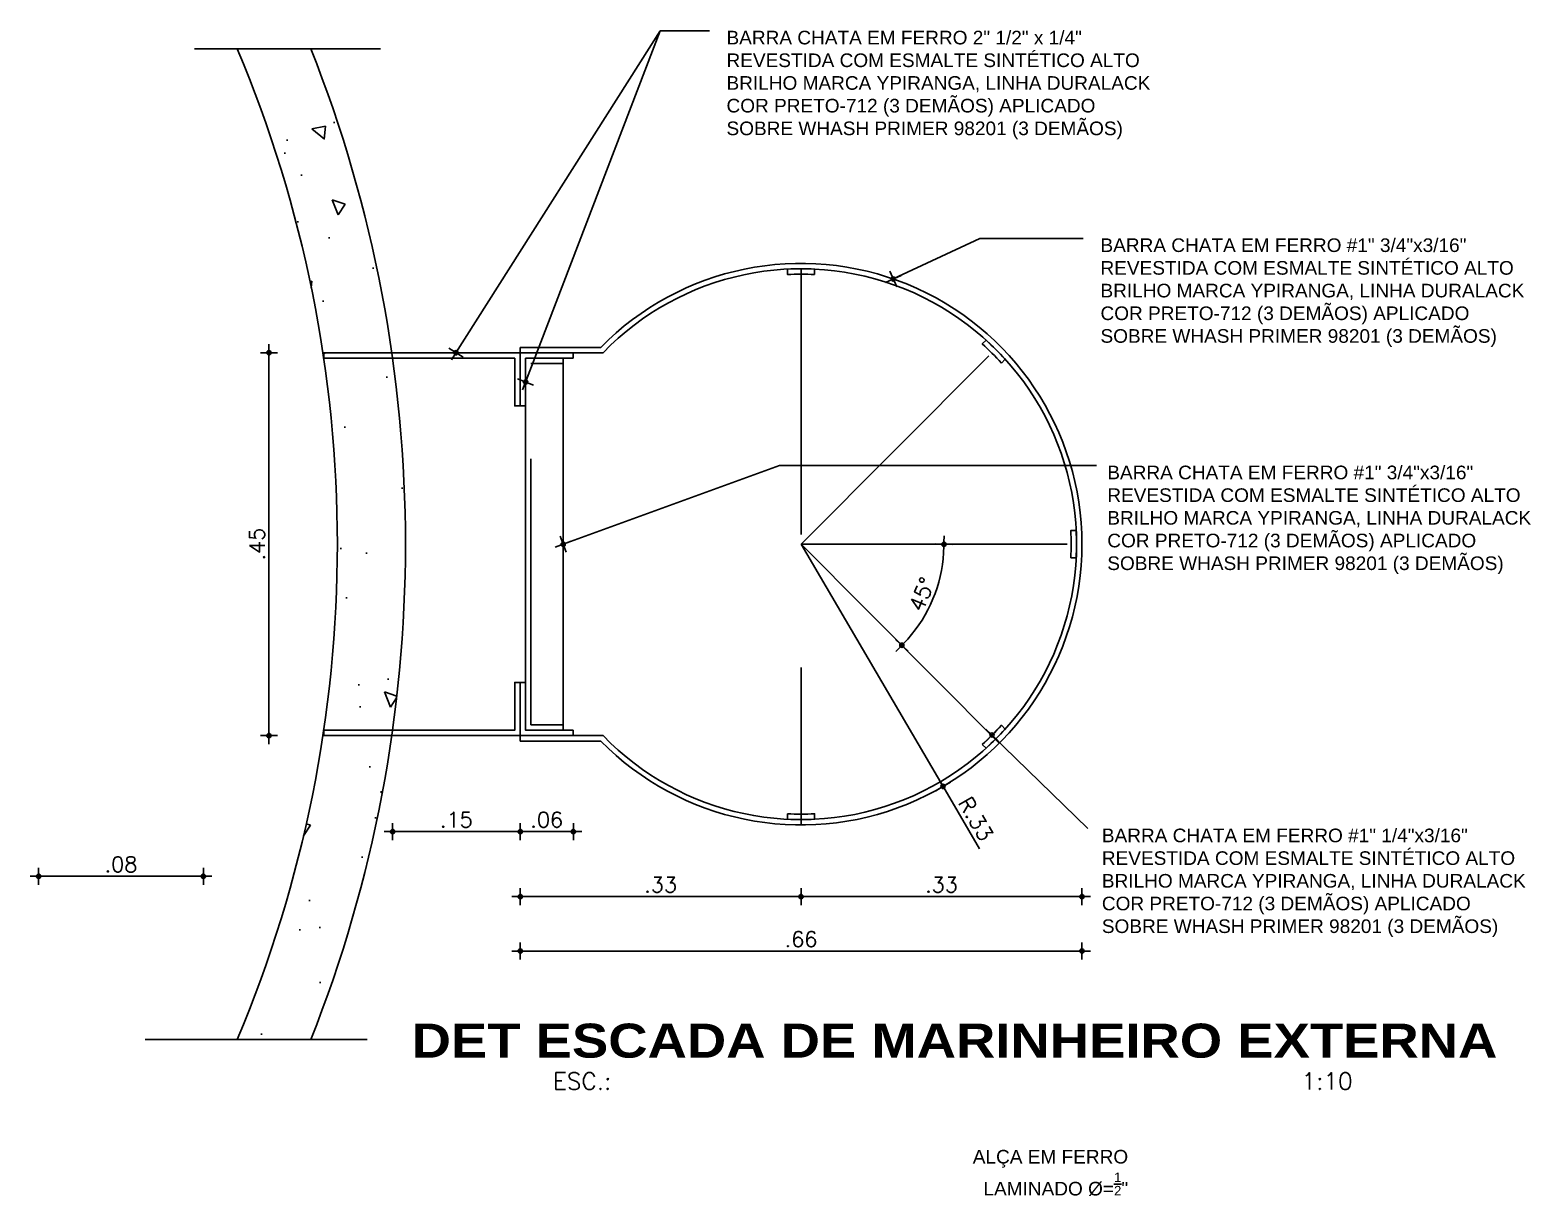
# Model space of a CAD drawing. Header units: millimetres. Extents: x 490 to 675, y -160 to -87.
# Drawn here: x 544.087 to 545.85, y -93.179 to -91.809 of the extents above; entities that cross this region are included whole.
import ezdxf
from ezdxf.enums import TextEntityAlignment as Align

# ---------------------------------------------------------------- set-up
doc = ezdxf.new("R2010")
doc.units = ezdxf.units.MM
doc.header["$LTSCALE"] = 2.5
for name, pattern in [('CENTER2', [1.125, 0.75, -0.125, 0.125, -0.125]), ('DASHED2', [0.375, 0.25, -0.125]), ('HIDDEN2', [0.1875, 0.125, -0.0625])]:
    doc.linetypes.add(name, pattern=pattern)
for name, color, linetype in [('AN_ESPECS', 7, 'Continuous'), ('AN_INDICAÇÃO', 2, 'Continuous'), ('ARQ_ALVENARIA', 1, 'Continuous'), ('ARQ_CORTE', 3, 'Continuous'), ('ARQ_HAT', 8, 'Continuous'), ('ARQ_PROJEÇÃO', 8, 'DASHED2'), ('ARQ_VISTA2', 2, 'Continuous'), ('COTAS', 1, 'Continuous'), ('Leader', 1, 'Continuous'), ('TITULO', 2, 'Continuous')]:
    doc.layers.add(name, color=color, linetype=linetype)
doc.styles.add('ARIAL', font='arial.ttf')
doc.styles.add('COTA05', font='ROMANS.SHX')
doc.styles.add('COTA200', font='ROMANS.SHX')
doc.styles.add('ROMANS', font='romans', dxfattribs={"oblique": 15})
doc.styles.add('TIT200', font='')
doc.styles.get('TIT200').set_extended_font_data('Arial Black')
doc.dimstyles.new('COTA05$0', dxfattribs={"dimtxt": 0.009, "dimasz": 0.005, "dimexe": 0.05, "dimexo": 0.06, "dimgap": 0.005, "dimtad": 1, "dimzin": 4, "dimdsep": 46, "dimtxsty": 'COTA05', "dimblk": 'bola', "dimblk1": 'bola', "dimblk2": 'USERTICK', "dimcen": 0.09, "dimdle": 0.05, "dimse1": 1, "dimse2": 1, "dimclrd": 256, "dimclre": 3, "dimclrt": 2, "dimadec": 0, "dimazin": 0, "dimtfac": 1, "dimtix": 1, "dimtmove": 2, "dimatfit": 3, "dimldrblk": 'USERTICK', "dimfxl": 1, "dimtolj": 1, "dimtzin": 4, "dimarcsym": 0})
doc.dimstyles.new('COTA05$2', dxfattribs={"dimtxt": 0.009, "dimasz": 0.005, "dimexe": 0.05, "dimexo": 0.06, "dimgap": 0.005, "dimtad": 1, "dimzin": 4, "dimdsep": 46, "dimtxsty": 'COTA05', "dimblk": 'bola', "dimblk1": 'bola', "dimblk2": 'USERTICK', "dimcen": 0.09, "dimdle": 0.05, "dimse1": 1, "dimse2": 1, "dimclrd": 256, "dimclre": 3, "dimclrt": 2, "dimaunit": 1, "dimadec": 3, "dimazin": 0, "dimtfac": 1, "dimtix": 1, "dimtmove": 2, "dimatfit": 3, "dimldrblk": 'USERTICK', "dimfxl": 1, "dimtolj": 1, "dimtzin": 4, "dimarcsym": 0})
doc.dimstyles.new('COTA05$4', dxfattribs={"dimtxt": 0.009, "dimasz": 0.005, "dimexe": 0.05, "dimexo": 0.06, "dimgap": 0.005, "dimtad": 1, "dimzin": 4, "dimdsep": 46, "dimtxsty": 'COTA05', "dimblk1": 'USERTICK', "dimblk2": 'USERTICK', "dimsah": 1, "dimcen": 0.09, "dimdle": 0.05, "dimse1": 1, "dimse2": 1, "dimclrd": 256, "dimclre": 3, "dimclrt": 2, "dimadec": 0, "dimazin": 0, "dimtfac": 1, "dimtix": 1, "dimtmove": 2, "dimatfit": 3, "dimldrblk": 'USERTICK', "dimfxl": 1, "dimtolj": 1, "dimtzin": 4, "dimarcsym": 0})
doc.dimstyles.new('Cota10', dxfattribs={"dimtxt": 0.015, "dimasz": 0.01, "dimexe": 0.02, "dimexo": 0.03, "dimgap": 0.01, "dimtad": 1, "dimzin": 4, "dimdsep": 46, "dimtxsty": 'ROMANS', "dimblk": 'ARCHTICK', "dimcen": 0.1, "dimclrd": 7, "dimclre": 8, "dimclrt": 4, "dimazin": 0, "dimtfac": 1, "dimtix": 1, "dimtmove": 2, "dimatfit": 3, "dimldrblk": 'DOT', "dimfxl": 1, "dimtolj": 1, "dimtzin": 4, "dimarcsym": 0})

# ---------------------------------------------------------------- blocks, each defined once
blk = doc.blocks.new('bola')
blk.add_hatch(color=0).paths.add_polyline_path([(-0.25, 0, 1), (0.25, 0, 1)])
at = {"color": 0}
for p, q in [((-1, 0), (-0.25, 0)), ((0, 1), (0, 0.25)), ((0.25, 0), (1, 0)), ((0, -0.25), (0, -1))]:
    blk.add_line(p, q, dxfattribs=at)
blk.add_circle((0, 0), 0.25, dxfattribs=at)
blk = doc.blocks.new('*D142')
at = {"layer": 'COTAS', "lineweight": -2}
blk.add_line((544.3677, -92.628), (544.3677, -92.198), dxfattribs=at)
at = {"layer": 'DEFPOINTS', "color": 0}
for p in [(544.3677, -92.188), (544.6434, -92.188), (544.6747, -92.638)]:
    blk.add_point(p, dxfattribs=at)
at = {"layer": 'COTAS', "lineweight": -2, "xscale": 0.01, "yscale": 0.01, "zscale": 0.01}
for p, rotation in [((544.3677, -92.188), 90), ((544.3677, -92.638), 270)]:
    blk.add_blockref('bola', p, dxfattribs=dict(at, rotation=rotation))
at = {"layer": 'COTAS', "color": 2, "insert": (544.3537, -92.413), "char_height": 0.018, "attachment_point": 5, "rotation": 90, "style": 'COTA05'}
blk.add_mtext('\\A1;.45', dxfattribs=at)
blk = doc.blocks.new('USERTICK')
at = {"color": 0}
for p, q in [((-1, 0), (1, 0)), ((0, 1), (0, -1))]:
    blk.add_line(p, q, dxfattribs=at)
blk.add_circle((0, 0), 0.25, dxfattribs=at)
blk = doc.blocks.new('*D143')
at = {"layer": 'COTAS'}
for p, q in [((544.9929, -92.413), (545.1597, -92.6977)), ((545.2026, -92.7709), (545.1648, -92.7063))]:
    blk.add_line(p, q, dxfattribs=at)
at = {"layer": 'DEFPOINTS', "color": 0}
for p in [(544.9929, -92.413), (545.1597, -92.6977)]:
    blk.add_point(p, dxfattribs=at)
at = {"layer": 'COTAS', "xscale": 0.01, "yscale": 0.01, "zscale": 0.01, "rotation": 120.3732992713261}
blk.add_blockref('bola', (545.1597, -92.6977), dxfattribs=at)
at = {"layer": 'COTAS', "color": 2, "insert": (545.1983, -92.7358), "char_height": 0.018, "attachment_point": 5, "rotation": 300.3733, "style": 'COTA05'}
blk.add_mtext('\\A1;R.33', dxfattribs=at)
blk = doc.blocks.new('*D144')
at = {"layer": 'COTAS', "lineweight": -2}
blk.add_line((544.6529, -92.7508), (544.5229, -92.7508), dxfattribs=at)
at = {"layer": 'DEFPOINTS', "color": 0}
for p in [(544.6629, -92.638), (544.5129, -92.6708), (544.5129, -92.7508)]:
    blk.add_point(p, dxfattribs=at)
at = {"layer": 'COTAS', "lineweight": -2, "xscale": 0.01, "yscale": 0.01, "zscale": 0.01, "rotation": 180}
blk.add_blockref('bola', (544.5129, -92.7508), dxfattribs=at)
at = {"layer": 'COTAS', "lineweight": -2, "xscale": 0.01, "yscale": 0.01, "zscale": 0.01}
blk.add_blockref('bola', (544.6629, -92.7508), dxfattribs=at)
at = {"layer": 'COTAS', "color": 2, "insert": (544.5879, -92.7368), "char_height": 0.018, "attachment_point": 5, "style": 'COTA05'}
blk.add_mtext('\\A1;.15', dxfattribs=at)
blk = doc.blocks.new('*D180')
at = {"layer": 'COTAS'}
blk.add_arc((544.9929, -92.413), 0.1678, 318.3136, 356.585, dxfattribs=at)
at = {"layer": 'DEFPOINTS', "color": 0}
for p in [(544.9929, -92.413), (544.9929, -92.413), (545.3229, -92.413), (545.1381, -92.497), (545.2258, -92.6467)]:
    blk.add_point(p, dxfattribs=at)
at = {"layer": 'COTAS', "xscale": 0.01, "yscale": 0.01, "zscale": 0.01}
for p, rotation in [((545.1607, -92.413), 88.29247781657055), ((545.1113, -92.5318), 226.6060816466397)]:
    blk.add_blockref('bola', p, dxfattribs=dict(at, rotation=rotation))
at = {"layer": 'COTAS', "color": 2, "insert": (545.1349, -92.4719), "char_height": 0.018, "attachment_point": 5, "rotation": 67.4493, "style": 'COTA05'}
blk.add_mtext('\\A1;45°', dxfattribs=at)
blk = doc.blocks.new('DOT')
for p, q in [((-1, 0), (1, 0)), ((0, 1), (0, -1))]:
    blk.add_line(p, q)
blk.add_circle((0, 0), 0.25)
blk = doc.blocks.new('ESC_MARINHEIRO_PL')
at = {"layer": 'ARQ_CORTE'}
for points in [[(-0.0919, -0.4453), (-0.0983, -0.4453, 0.02454), (-0.0983, -0.477), (-0.0919, -0.477, -0.025031)], [(0.5419, -0.477), (0.5483, -0.477, 0.02454), (0.5483, -0.4453), (0.5419, -0.4453, -0.025031)], [(-0.0103, -0.674), (-0.0148, -0.6785, 0.02454), (0.0076, -0.701), (0.0121, -0.6965, -0.025031)], [(0.4379, -0.6965), (0.4424, -0.701, 0.02454), (0.4648, -0.6785), (0.4603, -0.674, -0.025031)], [(0.2091, -0.7781), (0.2091, -0.7844, 0.02454), (0.2409, -0.7844), (0.2409, -0.7781, -0.025031)]]:
    blk.add_lwpolyline(points, format="xyb", close=True, dxfattribs=at)
at = {"layer": 'ARQ_PROJEÇÃO', "linetype": 'HIDDEN2'}
for p, q in [((0.0127, -0.1438), (0.4373, -0.1438)), ((0.0127, -0.1438), (0.0127, -0.1816)), ((0.4373, -0.1438), (0.4373, -0.1816))]:
    blk.add_line(p, q, dxfattribs=at)
for points in [[(0.0063, 0.0189), (0, 0.0197), (0, 0.0996), (0.0063, 0.0996), (0.0063, 0.0189)], [(0.45, 0.0197), (0.4436, 0.0189), (0.4436, 0.0996), (0.45, 0.0996), (0.45, 0.0197)]]:
    blk.add_lwpolyline(points, close=True, dxfattribs=at)
at = {"layer": 'ARQ_VISTA2'}
for p, q in [((-0.0064, -0.1311), (-0.0064, -0.2258)), ((0, -0.1311), (-0.0064, -0.1311)), ((0, -0.2285), (0, -0.1311)), ((0.0063, -0.1375), (0.4436, -0.1375)), ((0.4563, -0.1311), (0.45, -0.1311)), ((0.45, -0.1311), (0.45, -0.2285)), ((0.4563, -0.2258), (0.4563, -0.1311)), ((0.0063, -0.1816), (0.4436, -0.1816))]:
    blk.add_line(p, q, dxfattribs=at)
for points in [[(0.0063, 0.0189), (0.0063, -0.1248), (0.0625, -0.1248), (0.0625, -0.1311), (0, -0.1311), (0, 0.0197)], [(0.4436, 0.0189), (0.4436, -0.1248), (0.3875, -0.1248), (0.3875, -0.1311), (0.45, -0.1311), (0.45, 0.0197)]]:
    blk.add_lwpolyline(points, close=True, dxfattribs=at)
at = {"layer": 'ARQ_VISTA2', "color": 3}
for points in [[(0.0063, -0.1936), (0.0063, -0.1375), (0.0625, -0.1375), (0.0625, -0.1311), (0, -0.1311), (0, -0.1936)], [(0.4436, -0.1936), (0.4436, -0.1375), (0.3875, -0.1375), (0.3875, -0.1311), (0.45, -0.1311), (0.45, -0.1936)]]:
    blk.add_lwpolyline(points, close=True, dxfattribs=at)
at = {"layer": 'ARQ_VISTA2'}
for radius, start, end in [(0.33, 134.5122, 45.4878), (0.3237, 134.0428, 45.9572)]:
    blk.add_arc((0.225, -0.4612), radius, start, end, dxfattribs=at)
blk = doc.blocks.new('*D145')
at = {"layer": 'COTAS', "lineweight": -2}
blk.add_line((544.6729, -92.7508), (544.7154, -92.7508), dxfattribs=at)
at = {"layer": 'DEFPOINTS', "color": 0}
for p in [(544.6629, -92.638), (544.7254, -92.638), (544.7254, -92.7508)]:
    blk.add_point(p, dxfattribs=at)
at = {"layer": 'COTAS', "lineweight": -2, "xscale": 0.01, "yscale": 0.01, "zscale": 0.01, "rotation": 180}
blk.add_blockref('bola', (544.6629, -92.7508), dxfattribs=at)
at = {"layer": 'COTAS', "lineweight": -2, "xscale": 0.01, "yscale": 0.01, "zscale": 0.01}
blk.add_blockref('bola', (544.7254, -92.7508), dxfattribs=at)
at = {"layer": 'COTAS', "color": 2, "insert": (544.6941, -92.7368), "char_height": 0.018, "attachment_point": 5, "style": 'COTA05'}
blk.add_mtext('\\A1;.06', dxfattribs=at)
blk = doc.blocks.new('*D146')
at = {"layer": 'COTAS', "lineweight": -2}
blk.add_line((544.6729, -92.8272), (544.9829, -92.8272), dxfattribs=at)
at = {"layer": 'DEFPOINTS', "color": 0}
for p in [(544.9929, -92.413), (544.6629, -92.638), (544.9929, -92.8272)]:
    blk.add_point(p, dxfattribs=at)
at = {"layer": 'COTAS', "lineweight": -2, "xscale": 0.01, "yscale": 0.01, "zscale": 0.01, "rotation": 180}
blk.add_blockref('bola', (544.6629, -92.8272), dxfattribs=at)
at = {"layer": 'COTAS', "lineweight": -2, "xscale": 0.01, "yscale": 0.01, "zscale": 0.01}
blk.add_blockref('bola', (544.9929, -92.8272), dxfattribs=at)
at = {"layer": 'COTAS', "color": 2, "insert": (544.8279, -92.8132), "char_height": 0.018, "attachment_point": 5, "style": 'COTA05'}
blk.add_mtext('\\A1;.33', dxfattribs=at)
blk = doc.blocks.new('*D147')
at = {"layer": 'COTAS', "lineweight": -2}
blk.add_line((545.0029, -92.8272), (545.3129, -92.8272), dxfattribs=at)
at = {"layer": 'DEFPOINTS', "color": 0}
for p in [(544.9929, -92.413), (545.3229, -92.413), (545.3229, -92.8272)]:
    blk.add_point(p, dxfattribs=at)
at = {"layer": 'COTAS', "lineweight": -2, "xscale": 0.01, "yscale": 0.01, "zscale": 0.01, "rotation": 180}
blk.add_blockref('bola', (544.9929, -92.8272), dxfattribs=at)
at = {"layer": 'COTAS', "lineweight": -2, "xscale": 0.01, "yscale": 0.01, "zscale": 0.01}
blk.add_blockref('bola', (545.3229, -92.8272), dxfattribs=at)
at = {"layer": 'COTAS', "color": 2, "insert": (545.1579, -92.8132), "char_height": 0.018, "attachment_point": 5, "style": 'COTA05'}
blk.add_mtext('\\A1;.33', dxfattribs=at)
blk = doc.blocks.new('*D148')
at = {"layer": 'COTAS', "lineweight": -2}
blk.add_line((544.6729, -92.8912), (545.3129, -92.8912), dxfattribs=at)
at = {"layer": 'DEFPOINTS', "color": 0}
for p in [(545.3229, -92.477), (544.6629, -92.6067), (545.3229, -92.8912)]:
    blk.add_point(p, dxfattribs=at)
at = {"layer": 'COTAS', "lineweight": -2, "xscale": 0.01, "yscale": 0.01, "zscale": 0.01, "rotation": 180}
blk.add_blockref('bola', (544.6629, -92.8912), dxfattribs=at)
at = {"layer": 'COTAS', "lineweight": -2, "xscale": 0.01, "yscale": 0.01, "zscale": 0.01}
blk.add_blockref('bola', (545.3229, -92.8912), dxfattribs=at)
at = {"layer": 'COTAS', "color": 2, "insert": (544.9929, -92.8772), "char_height": 0.018, "attachment_point": 5, "style": 'COTA05'}
blk.add_mtext('\\A1;.66', dxfattribs=at)
blk = doc.blocks.new('*D189')
at = {"layer": 'COTAS', "lineweight": -2}
blk.add_line((544.107, -92.8033), (544.2808, -92.8033), dxfattribs=at)
at = {"layer": 'DEFPOINTS', "color": 0}
for p in [(544.2908, -92.6979), (544.097, -92.7424), (544.2908, -92.8033)]:
    blk.add_point(p, dxfattribs=at)
at = {"layer": 'COTAS', "lineweight": -2, "xscale": 0.01, "yscale": 0.01, "zscale": 0.01, "rotation": 180}
blk.add_blockref('bola', (544.097, -92.8033), dxfattribs=at)
at = {"layer": 'COTAS', "lineweight": -2, "xscale": 0.01, "yscale": 0.01, "zscale": 0.01}
blk.add_blockref('bola', (544.2908, -92.8033), dxfattribs=at)
at = {"layer": 'COTAS', "color": 2, "insert": (544.1939, -92.7893), "char_height": 0.018, "attachment_point": 5, "style": 'COTA05'}
blk.add_mtext('\\A1;.08', dxfattribs=at)

msp = doc.modelspace()

# ---------------------------------------------------------------- hatches: boundary and pattern name
at = {"layer": 'ARQ_HAT'}
h = msp.add_hatch(dxfattribs=at)
h.set_pattern_fill('AR-CONC', color=256, scale=0.001, angle=90, style=0)
h.set_pattern_definition([(140, (544.52809, -92.99502), (0.01594, 0.182185), [0.01905, -0.20955]), (85, (544.52809, -92.99502), (-0.191057, -0.035243), [0.01524, -0.16764]), (190.451, (544.52942, -92.97984), (-0.175117, 0.146943), [0.01619, -0.17809]), (136.184, (544.47729, -92.99502), (0.042042, 0.27108), [0.028575, -0.314325]), (186.636, (544.4808, -92.97243), (-0.247426, 0.237404), [0.024285, -0.267135]), (81.184, (544.4773, -92.99502), (-0.247425, 0.237405), [0.02286, -0.25146]), (111, (544.48999, -92.96962), (0.102266, 0.151615), [0.01905, -0.20955]), (56, (544.48999, -92.96962), (-0.184188, 0.061802), [0.01524, -0.16764]), (161.451, (544.49851, -92.95698), (-0.081923, 0.213416), [0.01619, -0.17809]), (127.5, (544.52809, -92.99502), (-0.084555, 0.0030886), [0, -0.165608, 0, -0.17018, 0, -0.168275]), (97.5, (544.52809, -92.99502), (-0.1001806, 0.06682), [0, -0.097028, 0, -0.161798, 0, -0.064135]), (57.5, (544.52809, -93.05166), (0.0057287, 0.1355906), [0, -0.0635, 0, -0.19812, 0, -0.26289]), (47.5, (544.52809, -93.07706), (-0.025426, 0.148129), [0, -0.08255, 0, -0.131572, 0, -0.18669])])
h.paths.add_polyline_path([(544.4321, -92.1943, -0.073253), (544.4321, -92.6315), (544.4321, -92.6316), (544.5129, -92.6316, 0.069528), (544.5129, -92.1943), (544.5129, -92.1943)], flags=16)
h.paths.add_polyline_path([(544.3305, -92.995), (544.417, -92.995, 0.058665), (544.512, -92.638), (544.4321, -92.638), (544.4321, -92.6315, -0.063161)])
h.paths.add_polyline_path([(544.4321, -92.1943, -0.073253), (544.4321, -92.6315), (544.4321, -92.6316), (544.5129, -92.6316, 0.069528), (544.5129, -92.1943), (544.5129, -92.1943)], flags=17)
h.paths.add_polyline_path([(544.417, -91.8309), (544.3305, -91.8309, -0.137026), (544.4321, -92.6315), (544.4321, -92.6316), (544.5129, -92.6316, 0.12975)])

# ---------------------------------------------------------------- linework, layer by layer
at = {"layer": 'AN_INDICAÇÃO', "color": 8, "linetype": 'CENTER2', "ltscale": 0.5}
for p, q in [((544.2804, -91.8309), (544.4989, -91.8309)), ((544.2224, -92.995), (544.4832, -92.995))]:
    msp.add_line(p, q, dxfattribs=at)
at = {"layer": 'ARQ_ALVENARIA', "ltscale": 10}
for radius, start, end in [(1.5, 337.1671, 22.8329), (1.58, 338.3832, 21.6168)]:
    msp.add_arc((542.9481, -92.413), radius, start, end, dxfattribs=at)
at = {"layer": 'ARQ_PROJEÇÃO', "linetype": 'HIDDEN2'}
for p, q in [((544.9929, -92.0893), (544.9929, -92.743)), ((544.9929, -92.413), (545.2258, -92.1792)), ((544.9929, -92.413), (545.3229, -92.413))]:
    msp.add_line(p, q, dxfattribs=at)
at = {"layer": 'COTAS'}
msp.add_line((544.9929, -92.413), (545.2258, -92.6467), dxfattribs=at)

# ---------------------------------------------------------------- block references
at = {"layer": 'ARQ_CORTE', "color": 4, "rotation": 90}
msp.add_blockref('ESC_MARINHEIRO_PL', (544.5317, -92.638), dxfattribs=at)

# ---------------------------------------------------------------- texts
at = {"layer": 'AN_ESPECS', "color": 2, "lineweight": -2, "char_height": 0.016, "style": 'ARIAL'}
for s, insert, attachment_point in [('\\A1;BARRA CHATA {\\A0;EM FERRO} 2" 1/2" x 1/4"\\P{\\A0;REVESTIDA COM ESMALTE SINTÉTICO ALTO \\PBRILHO MARCA YPIRANGA, LINHA DURALACK \\PCOR PRETO-712 (3 DEMÃOS) APLICADO \\PSOBRE WHASH PRIMER 98201 (3 DEMÃOS)}', (544.9053, -91.8096), 1), ('BARRA CHATA EM FERRO #1" 3/4"x3/16" \\PREVESTIDA COM ESMALTE SINTÉTICO ALTO \\PBRILHO MARCA YPIRANGA, LINHA DURALACK \\PCOR PRETO-712 (3 DEMÃOS) APLICADO \\PSOBRE WHASH PRIMER 98201 (3 DEMÃOS)', (545.3447, -92.0536), 1), ('BARRA CHATA EM FERRO #1" 3/4"x3/16" \\PREVESTIDA COM ESMALTE SINTÉTICO ALTO \\PBRILHO MARCA YPIRANGA, LINHA DURALACK \\PCOR PRETO-712 (3 DEMÃOS) APLICADO \\PSOBRE WHASH PRIMER 98201 (3 DEMÃOS)', (545.3527, -92.3207), 1), ('BARRA CHATA EM FERRO #1" 1/4"x3/16" \\PREVESTIDA COM ESMALTE SINTÉTICO ALTO \\PBRILHO MARCA YPIRANGA, LINHA DURALACK \\PCOR PRETO-712 (3 DEMÃOS) APLICADO \\PSOBRE WHASH PRIMER 98201 (3 DEMÃOS)', (545.3463, -92.7473), 1), ('ALÇA EM FERRO\\PLAMINADO %%C={\\H0.7x;\\S1/2;}"', (545.3772, -93.1249), 3)]:
    msp.add_mtext(s, dxfattribs=dict(at, insert=insert, attachment_point=attachment_point))
at = {"layer": 'TITULO'}
for s, height, style, p in [('DET ESCADA DE MARINHEIRO EXTERNA', 0.04, 'TIT200', (545.1732, -92.9965)), ('ESC.:                                                      1:10', 0.02, 'COTA200', (545.1712, -93.0441))]:
    msp.add_text(s, height=height, dxfattribs=dict(at, style=style)).set_placement(p, align=Align.MIDDLE_CENTER)

# ---------------------------------------------------------------- dimensions: what is measured, and where the dimension line sits
at = {"layer": 'COTAS'}
for base, p1, p2, angle, picture, middle in [((544.3677, -92.188), (544.6747, -92.638), (544.6434, -92.188), 90, '*D142', (544.3537, -92.413)), ((544.9929, -92.8272), (544.6629, -92.638), (544.9929, -92.413), 180, '*D146', (544.8279, -92.8132)), ((545.3229, -92.8272), (544.9929, -92.413), (545.3229, -92.413), 180, '*D147', (545.1579, -92.8132)), ((545.3229, -92.8912), (544.6629, -92.6067), (545.3229, -92.477), 180, '*D148', (544.9929, -92.8772)), ((544.5129, -92.7508), (544.6629, -92.638), (544.5129, -92.6708), 180, '*D144', (544.5879, -92.7368)), ((544.7254, -92.7508), (544.6629, -92.638), (544.7254, -92.638), 180, '*D145', (544.6941, -92.7368))]:
    dim = msp.add_linear_dim(base=base, p1=p1, p2=p2, angle=angle, dimstyle='COTA05$0', override={"dimtxt": 0.018, "dimasz": 0.01}, dxfattribs=at)
    dim.commit()
    dim.dimension.update_dxf_attribs({"geometry": picture, "text_midpoint": middle})
dim = msp.add_angular_dim_2l(base=(545.1381, -92.497), line1=((544.9929, -92.413), (545.3229, -92.413)), line2=((544.9929, -92.413), (545.2258, -92.6467)), dimstyle='COTA05$2', override={"dimtxt": 0.018, "dimasz": 0.01, "dimdec": 0, "dimaunit": 0, "dimadec": 0, "dimazin": 1}, dxfattribs=at)
dim.commit()
dim.dimension.update_dxf_attribs({"geometry": '*D180', "text_midpoint": (545.1349, -92.4719)})
dim = msp.add_radius_dim(center=(544.9929, -92.413), mpoint=(545.1597, -92.6977), dimstyle='COTA05$4', override={"dimtxt": 0.018, "dimasz": 0.01, "dimpost": '', "dimblk": 'BOLA', "dimblk1": 'BOLA', "dimsah": 0}, dxfattribs=at)
dim.commit()
dim.dimension.update_dxf_attribs({"geometry": '*D143', "text_midpoint": (545.1983, -92.7358)})
dim = msp.add_linear_dim(base=(544.2908, -92.8033), p1=(544.097, -92.7424), p2=(544.2908, -92.6979), text='.08', dimstyle='COTA05$0', override={"dimtxt": 0.018, "dimasz": 0.01, "dimgap": 0.005}, dxfattribs=at)
dim.commit()
dim.dimension.update_dxf_attribs({"geometry": '*D189', "text_midpoint": (544.1939, -92.7893)})

# ---------------------------------------------------------------- leaders
at = {"layer": 'Leader', "color": 4}
for points in [[(544.5874, -92.188), (544.8272, -91.8096), (544.8853, -91.8096)], [(544.6692, -92.2224), (544.8272, -91.8096)], [(545.1013, -92.1013), (545.2028, -92.0536), (545.3243, -92.0536)], [(544.7134, -92.413), (544.9675, -92.3207), (545.3402, -92.3207)]]:
    msp.add_leader(points, dimstyle='Cota10', override={"dimscale": 1, "dimtad": 0, "dimclrd": 1, "dimldrblk": 'DOT'}, dxfattribs=at)
at = {"layer": 'Leader'}
msp.add_leader([(545.2172, -92.6373), (545.3297, -92.7473)], dimstyle='Cota10', override={"dimscale": 1, "dimtad": 0, "dimclrd": 1, "dimldrblk": 'DOT'}, dxfattribs=at)

doc.saveas('drawing.dxf')
